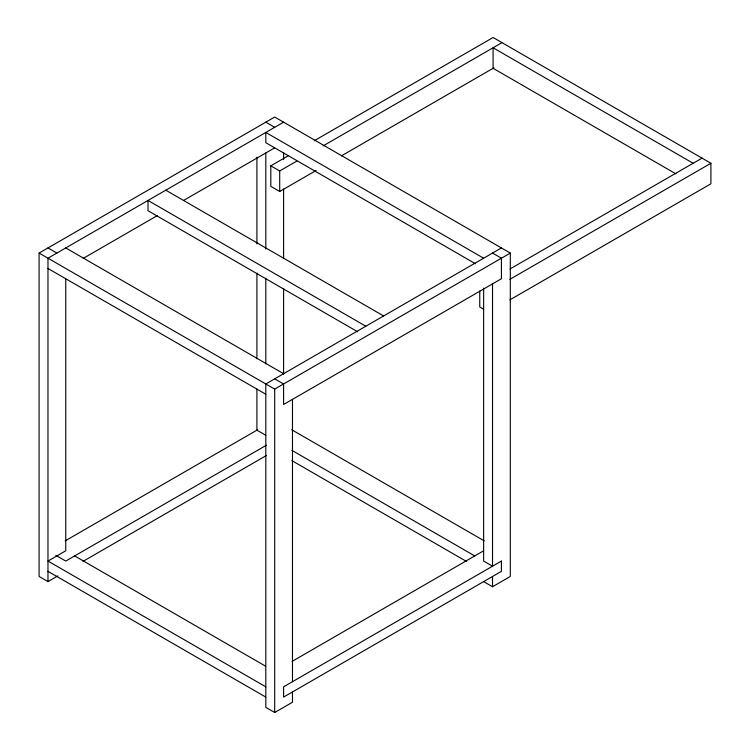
<?xml version="1.0" encoding="UTF-8"?>
<svg xmlns="http://www.w3.org/2000/svg" width="750" height="750" viewBox="0 0 750 750"><rect width="100%" height="100%" fill="white"/><g stroke="black" fill="none" stroke-linecap="round" stroke-linejoin="round"><path stroke-width="1.12" d="M57.853 575.897L47.972 581.606L39.084 576.469L39.084 253.078L274.697 117.047L510.309 253.078L510.309 576.469L492.525 586.734L483.637 581.606M283.594 122.175L47.972 258.206L47.972 581.606M83.213 258.394L157.172 215.7M183.516 200.484L274.697 147.844M316.069 170.494L279.703 191.494L270.806 186.366L270.806 165.834L288 155.906M314.297 140.728L493.088 37.5L710.916 163.266L710.916 183.797L509.859 299.878M270.806 165.834L279.703 170.963L296.878 161.044M323.147 145.884L501.975 42.637M341.334 155.916L493.894 67.838M501.422 247.941L265.809 383.972L265.809 707.362L274.697 712.5L292.481 702.234L292.481 691.969M39.084 253.078L274.697 389.1L510.309 253.078M510.084 268.941L702.028 158.128M509.859 279.347L710.916 163.266M65.203 540.862L257.7 429.722M266.363 445.247L65.756 561.066L55.875 555.366M82.978 561.394L266.363 455.522M292.153 661.359L483.637 550.8M693.131 163.266L493.088 47.766L493.088 68.297L675.956 173.878M265.809 122.175L274.697 127.313M492.525 253.078L501.422 258.206L501.422 278.738L283.594 404.503L283.594 383.972L274.697 378.834M483.637 258.206L265.809 132.441L265.809 142.706L475.528 263.794M483.703 309.272L479.747 306.994L479.747 291.019M165.778 190.191L383.616 315.956M365.831 326.222L148.003 200.456L148.003 210.722L357.722 331.809M65.756 247.941L283.594 373.706M47.972 247.941L56.869 253.078M47.972 268.472L265.809 394.237M291.694 429.722L484.2 540.862M265.809 435.309L256.913 430.172L256.913 389.175M291.872 450.356L474.75 555.938M291.872 460.622L466.669 561.534M74.653 555.938L265.603 666.188M265.809 686.831L47.972 561.066L65.756 550.8L65.756 279.019M47.972 571.341L265.809 697.097M492.525 283.875L492.525 566.203L483.637 561.066L483.637 288.113M492.525 576.469L492.525 586.734M292.481 399.366L292.481 681.703M283.594 152.644L283.594 159.675M283.594 188.963L283.594 258.094M283.594 288.562L283.594 374.1M279.703 170.963L279.703 191.494M274.697 389.1L274.697 712.5M265.809 152.972L265.809 249.037M265.809 278.325L265.809 363.844M256.913 157.219L256.913 243.909M256.913 273.197L256.913 358.716M501.422 561.066L283.594 686.831L283.594 697.097L501.422 571.341L501.422 561.066"/></g></svg>
